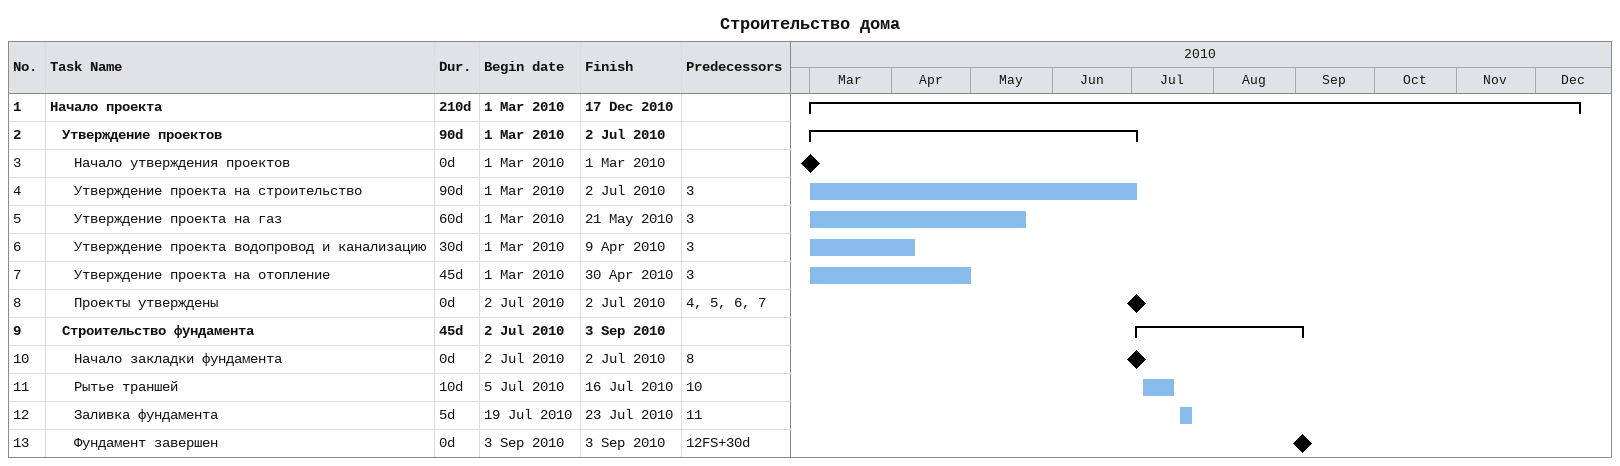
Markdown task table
Строительство дома

| ID | Level | Task | Duration | Start | Finish | Predecessors |
|---|---|---|---|---|---|---|
| 1 | 1 | **Начало проекта** | 210d | 2010-03-01 | 2010-12-17 |  |
| 2 | 2 | **Утверждение проектов** | 90d | 2010-03-01 | 2010-07-02 |  |
| 3 | 3 | Начало утверждения проектов | 0d | 2010-03-01 | 2010-03-01 |  |
| 4 | 3 | Утверждение проекта на строительство | 90d | 2010-03-01 | 2010-07-02 | 3 |
| 5 | 3 | Утверждение проекта на газ | 60d | 2010-03-01 | 2010-05-21 | 3 |
| 6 | 3 | Утверждение проекта водопровод и канализацию | 30d | 2010-03-01 | 2010-04-09 | 3 |
| 7 | 3 | Утверждение проекта на отопление | 45d | 2010-03-01 | 2010-04-30 | 3 |
| 8 | 3 | Проекты утверждены | 0d | 2010-07-02 | 2010-07-02 | 4, 5, 6, 7 |
| 9 | 2 | **Строительство фундамента** | 45d | 2010-07-02 | 2010-09-03 |  |
| 10 | 3 | Начало закладки фундамента | 0d | 2010-07-02 | 2010-07-02 | 8 |
| 11 | 3 | Рытье траншей | 10d | 2010-07-05 | 2010-07-16 | 10 |
| 12 | 3 | Заливка фундамента | 5d | 2010-07-19 | 2010-07-23 | 11 |
| 13 | 3 | Фундамент завершен | 0d | 2010-09-03 | 2010-09-03 | 12FS+30d |
